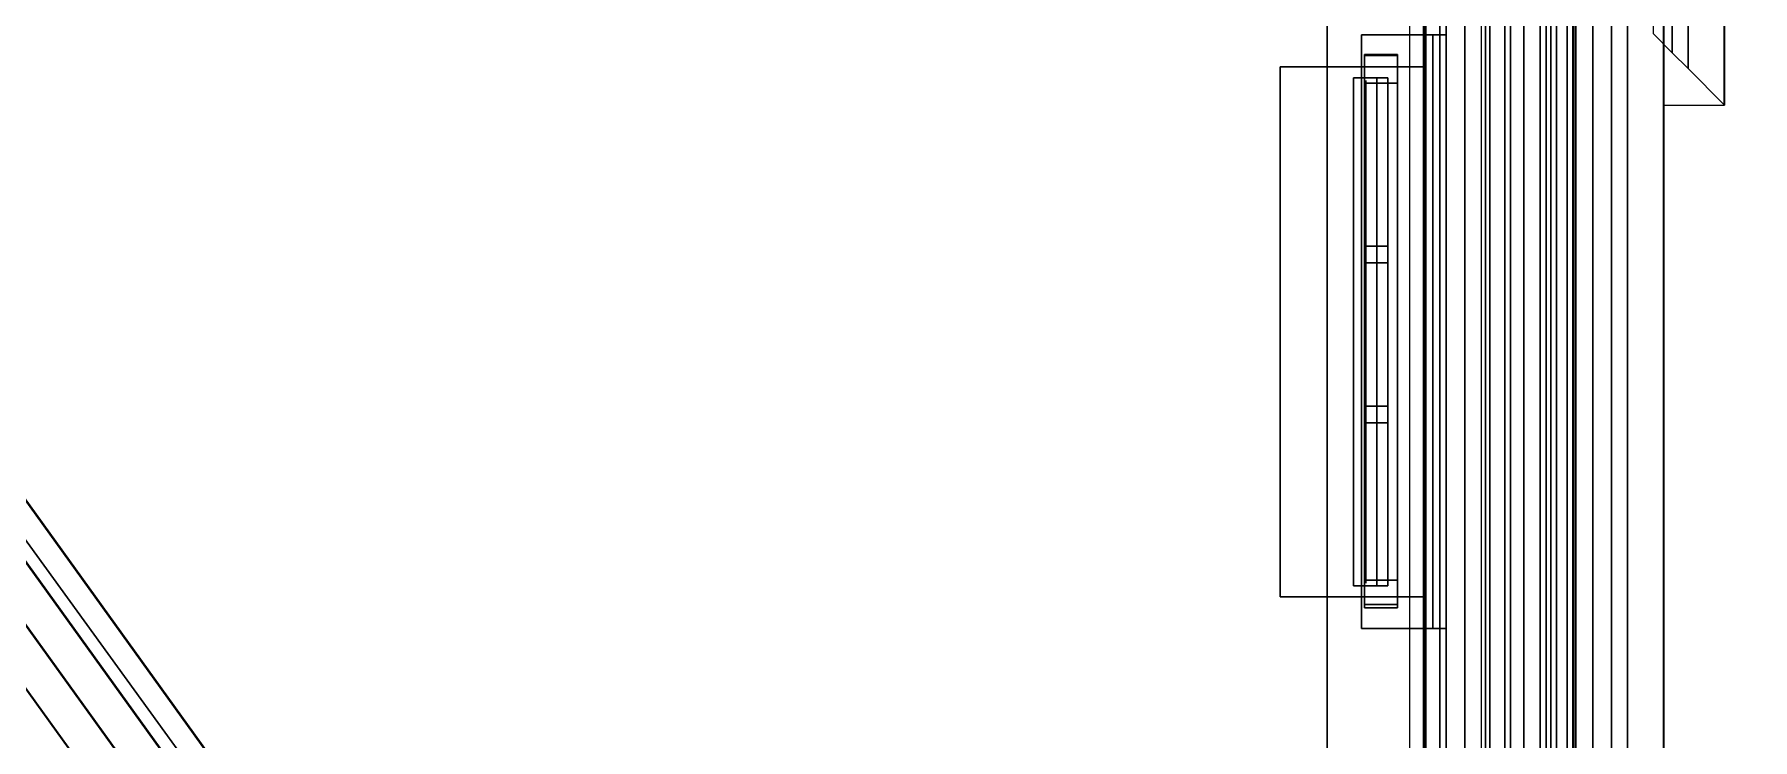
# Model space of a CAD drawing. Extents: x -152 to 154, y -106 to 95.
# Drawn here: x 102.56 to 133.72, y -21.02 to -8.25 of the extents above; entities that cross this region are included whole.
import ezdxf

# ---------------------------------------------------------------- set-up
doc = ezdxf.new("R2010")
doc.units = 0
for name, color, linetype in [('GLASS', 19, 'CONTINUOUS'), ('GROUND1', 253, 'CONTINUOUS'), ('ROOF1', 37, 'CONTINUOUS'), ('ROOF2', 59, 'CONTINUOUS'), ('WALLBASS', 250, 'CONTINUOUS'), ('WALLCOV', 37, 'CONTINUOUS'), ('WALLSIDE', 8, 'CONTINUOUS'), ('WALLVERS', 37, 'CONTINUOUS'), ('WINDOW', 9, 'CONTINUOUS')]:
    doc.layers.add(name, color=color, linetype=linetype)

msp = doc.modelspace()

# ---------------------------------------------------------------- linework, layer by layer
at = {"layer": 'GLASS'}
for points in [[(126.704376, -9.080368, 87), (126.704376, -18.180374, 87), (126.704376, -18.180374, 61), (126.704376, -9.080368, 61)], [(126.704376, -9.080368, 50), (126.704376, -18.180374, 50), (126.704376, -18.180374, 24), (126.704376, -9.080368, 24)], [(126.704376, -9.080368, 16.5), (126.704376, -18.180374, 16.5), (126.704376, -18.180374, 5.5), (126.704376, -9.080368, 5.5)]]:
    msp.add_3dface(points, dxfattribs=at)
at = {"layer": 'GROUND1', "invisible_edges": 8}
for points in [[(-151.5, 95, -0.075062), (-151.5, -80, -0.075062), (153.5, 95, -0.075062)], [(-151.5, -80, -0.075062), (-56.949997, -80, -0.075062), (153.5, 95, -0.075062)], [(-56.949997, -80, -0.075062), (-56.949997, -106, -0.075062), (153.5, 95, -0.075062)], [(153.5, 95, -0.075062), (-56.949997, -106, -0.075062), (58.949997, -80, -0.075062)], [(153.5, -80, -0.075062), (153.5, 95, -0.075062), (58.949997, -80, -0.075062)]]:
    msp.add_3dface(points, dxfattribs=at)
at = {"layer": 'ROOF1'}
for points in [[(127.5, -52, 105.704536), (127.5, 10, 105.704536), (127.5, 70, 105.704536), (82.527527, 10, 135.704529)], [(127.5, -52, 105.704536), (82.527527, 10, 135.704529), (0.5, 10, 135.704529), (0.5, -52, 105.704536)]]:
    msp.add_3dface(points, dxfattribs=at)
at = {"layer": 'ROOF2'}
for points in [[(132.100006, -55.5, 107.236023), (132.100006, 73.800003, 107.236023), (-130, 73.800003, 107.236023), (-130, -55.5, 107.236023)], [(82.844101, 10.491188, 135.770432), (82.350983, 10.035786, 135.778381), (126.62146, -51.420319, 106.346451), (127.123932, -50.977798, 106.33873)], [(82.844101, 10.491188, 135.770432), (127.123932, -50.977798, 106.33873), (127.123932, -50.995041, 105.35112), (82.844101, 10.473949, 134.782822)], [(82.350967, 10.053066, 136.768188), (81.857849, 9.59766, 136.776123), (126.118973, -51.845573, 107.343979), (126.621445, -51.403046, 107.336258)], [(126.62146, -51.420319, 106.346451), (82.350983, 10.035786, 135.778381), (82.350967, 10.053066, 136.768188), (126.621445, -51.403046, 107.336258)], [(81.857849, 9.580379, 135.786331), (81.364716, 9.124977, 135.794281), (125.616486, -52.305367, 106.361908), (126.118973, -51.862846, 106.354179)], [(81.857849, 9.580379, 135.786331), (126.118973, -51.862846, 106.354179), (126.118973, -51.845573, 107.343979), (81.857849, 9.59766, 136.776123)], [(81.364716, 9.107738, 134.806671), (125.616486, -52.322601, 105.37429), (125.616486, -52.305367, 106.361908), (81.364716, 9.124977, 135.794281)]]:
    msp.add_3dface(points, dxfattribs=at)
at = {"layer": 'WALLBASS', "invisible_edges": 8}
for points in [[(127.74942, -2.330368, -0.5), (127.74942, -2.330368, 18), (127.74942, -8.830368, 5.300003)], [(127.74942, -8.830368, 5.300003), (127.74942, -2.330368, 18), (127.74942, -8.830368, 16.700001)], [(127.74942, -8.830368, 16.700001), (127.74942, -2.330368, 18), (127.74942, -18.430374, 16.700001)], [(127.74942, -2.330368, -0.5), (127.74942, -8.830368, 5.300003), (127.74942, -24.830368, -0.5)], [(127.74942, -18.430374, 16.700001), (127.74942, -2.330368, 18), (127.74942, -24.830368, 18)], [(127.74942, -8.830368, 5.300003), (127.74942, -18.430374, 5.300003), (127.74942, -24.830368, -0.5)], [(127.74942, -18.430374, 5.300003), (127.74942, -18.430374, 16.700001), (127.74942, -24.830368, -0.5)], [(127.74942, -24.830368, -0.5), (127.74942, -18.430374, 16.700001), (127.74942, -24.830368, 18)]]:
    msp.add_3dface(points, dxfattribs=at)
at = {"layer": 'WALLBASS'}
for points in [[(127.74942, -18.430374, 5.300003), (127.74942, -8.830368, 5.300003), (125.149414, -8.830368, 5.300003), (125.149414, -18.430374, 5.300003)], [(127.74942, -8.830368, 5.300003), (127.74942, -8.830368, 16.700001), (125.149414, -8.830368, 16.700001), (125.149414, -8.830368, 5.300003)], [(127.74942, -8.830368, 16.700001), (127.74942, -18.430374, 16.700001), (125.149414, -18.430374, 16.700001), (125.149414, -8.830368, 16.700001)], [(125.149414, -18.430374, 16.700001), (127.74942, -18.430374, 16.700001), (127.74942, -18.430374, 5.300003), (125.149414, -18.430374, 5.300003)]]:
    msp.add_3dface(points, dxfattribs=at)
at = {"layer": 'WALLCOV'}
for points in [[(131.445328, 73.245331, 106.677689), (132.102219, 73.902222, 106.785728), (132.102219, -56.359291, 106.785728), (131.445328, -55.372772, 106.677689)], [(132.102219, 73.902222, 106.785728), (132.107178, 73.907181, 107.244904), (132.107178, -56.366737, 107.244904), (132.102219, -56.359291, 106.785728)], [(131.159729, 72.959724, 106.434586), (131.445328, 73.245331, 106.677689), (131.445328, -55.372772, 106.677689), (131.159729, -54.943848, 106.434586)], [(130.817001, 72.617004, 106.029434), (131.159729, 72.959724, 106.056442), (131.159729, -54.943848, 106.056442), (130.817001, -54.429146, 106.029434)], [(131.159729, 72.959724, 106.056442), (131.159729, 72.959724, 106.434586), (131.159729, -54.943848, 106.434586), (131.159729, -54.943848, 106.056442)], [(130.474274, 72.274277, 105.273132), (130.817001, 72.617004, 105.543243), (130.817001, -54.429146, 105.543243), (130.474274, -53.914436, 105.273132)], [(130.817001, 72.617004, 105.543243), (130.817001, 72.617004, 106.029434), (130.817001, -54.429146, 106.029434), (130.817001, -54.429146, 105.543243)], [(128.046646, 69.846642, 105.219116), (130.474274, 72.274277, 105.273132), (130.474274, -53.914436, 105.273132), (128.046646, -50.268608, 105.219116)], [(129.867172, 71.667175, 99.524506), (130.51297, 72.312965, 99.524506), (130.51297, -53.972534, 99.524506), (129.867172, -53.002693, 99.524506)], [(130.51297, 72.312965, 99.766678), (130.351517, 72.15152, 100.008842), (130.351517, -53.730072, 100.008842), (130.51297, -53.972534, 99.766678)], [(130.51297, 72.312965, 99.524506), (130.51297, 72.312965, 99.766678), (130.51297, -53.972534, 99.766678), (130.51297, -53.972534, 99.524506)], [(130.351517, 72.15152, 100.600815), (129.974808, 71.774811, 100.627716), (129.974808, -53.16433, 100.627716), (130.351517, -53.730072, 100.600815)], [(129.974808, 71.774811, 100.627716), (130.163162, 71.963165, 100.789169), (130.163162, -53.447205, 100.789169), (129.974808, -53.16433, 100.627716)], [(130.459152, 72.259148, 101.246597), (130.055527, 71.85553, 101.273506), (130.055527, -53.285561, 101.273506), (130.459152, -53.891716, 101.246597)], [(130.163162, 71.963165, 100.789169), (130.459152, 72.259148, 101.246597), (130.459152, -53.891716, 101.246597), (130.163162, -53.447205, 100.789169)], [(130.351517, 72.15152, 100.008842), (130.351517, 72.15152, 100.600815), (130.351517, -53.730072, 100.600815), (130.351517, -53.730072, 100.008842)], [(129.867172, 71.667175, 101.085152), (129.22139, 71.021393, 101.246597), (129.22139, -52.032845, 101.246597), (129.867172, -53.002693, 101.085152)], [(129.571198, 71.371193, 100.035751), (129.867172, 71.667175, 99.524506), (129.867172, -53.002693, 99.524506), (129.571198, -52.558182, 100.035751)], [(130.055527, 71.85553, 101.273506), (129.867172, 71.667175, 101.085152), (129.867172, -53.002693, 101.085152), (130.055527, -53.285561, 101.273506)], [(128.800003, 70.599998, 100.1269), (129.571198, 71.371193, 100.035751), (129.571198, -52.558182, 100.035751), (128.800003, -51.400002, 100.1269)], [(129.329025, 71.129021, 102.834152), (128.160889, 69.960884, 102.896202), (128.160889, -50.440178, 102.896202), (129.329025, -52.194489, 102.834152)], [(128.871597, 70.671593, 102.591988), (129.329025, 71.129021, 102.834152), (129.329025, -52.194489, 102.834152), (128.871597, -51.507515, 102.591988)], [(128.952316, 70.752312, 101.085152), (128.871597, 70.671593, 102.591988), (128.871597, -51.507515, 102.591988), (128.952316, -51.628746, 101.085152)], [(129.22139, 71.021393, 101.246597), (128.952316, 70.752312, 101.085152), (128.952316, -51.628746, 101.085152), (129.22139, -52.032845, 101.246597)], [(127.761047, 69.561043, 104.949005), (128.046646, 69.846642, 105.219116), (128.046646, -50.268608, 105.219116), (127.761047, -49.839684, 104.949005)], [(128.160889, 69.960884, 102.896202), (127.789597, 69.5896, 103.112289), (127.789597, -49.882576, 103.112289), (128.160889, -50.440178, 102.896202)], [(127.789597, 69.5896, 103.112289), (127.761047, 69.561043, 104.949005), (127.761047, -49.839684, 104.949005), (127.789597, -49.882576, 103.112289)], [(132.100006, -9.527176, 107.244904), (133.207169, -9.527176, 107.244904), (133.207199, 5.767166, 107.244904), (132.100006, 5.767166, 107.244904)], [(132.545349, 5.105324, 106.677689), (133.20224, 5.762215, 106.785728), (133.202209, -9.522224, 106.785728), (132.545319, -8.865334, 106.677689)], [(132.545349, 5.105324, 106.677689), (133.20224, 5.762215, 106.785728), (133.202209, -9.522224, 106.785728), (132.545319, -8.865334, 106.677689)], [(133.20224, 5.762215, 106.785728), (133.207199, 5.767166, 107.244904), (133.207169, -9.527176, 107.244904), (133.202209, -9.522224, 106.785728)], [(133.20224, 5.762215, 106.785728), (133.207199, 5.767166, 107.244904), (133.207169, -9.527176, 107.244904), (133.202209, -9.522224, 106.785728)], [(132.259735, 4.819717, 106.434586), (132.545349, 5.105324, 106.677689), (132.545319, -8.865334, 106.677689), (132.25972, -8.579727, 106.434586)], [(132.259735, 4.819717, 106.434586), (132.545349, 5.105324, 106.677689), (132.545319, -8.865334, 106.677689), (132.25972, -8.579727, 106.434586)], [(131.917023, 4.476997, 106.029434), (132.259735, 4.819717, 106.056442), (132.25972, -8.579727, 106.056442), (131.916992, -8.237007, 106.029434)], [(131.917023, 4.476997, 106.029434), (132.259735, 4.819717, 106.056442), (132.25972, -8.579727, 106.056442), (131.916992, -8.237007, 106.029434)], [(132.259735, 4.819717, 106.056442), (132.259735, 4.819717, 106.434586), (132.25972, -8.579727, 106.434586), (132.25972, -8.579727, 106.056442)], [(132.259735, 4.819717, 106.056442), (132.259735, 4.819717, 106.434586), (132.25972, -8.579727, 106.434586), (132.25972, -8.579727, 106.056442)]]:
    msp.add_3dface(points, dxfattribs=at)
at = {"layer": 'WALLSIDE', "invisible_edges": 8}
for points in [[(127.74942, -2.330368, 55), (127.74942, -2.330368, 101), (127.74942, -8.830368, 60.800003)], [(127.74942, -8.830368, 60.800003), (127.74942, -2.330368, 101), (127.74942, -8.830368, 87.199997)], [(127.74942, -8.830368, 87.199997), (127.74942, -2.330368, 101), (127.74942, -18.430374, 87.199997)], [(127.74942, -2.330368, 55), (127.74942, -8.830368, 60.800003), (127.74942, -24.830368, 55)], [(127.74942, -18.430374, 87.199997), (127.74942, -2.330368, 101), (127.74942, -24.830368, 101)], [(127.74942, -2.330368, 18), (127.74942, -2.330368, 55), (127.74942, -8.830368, 23.800003)], [(127.74942, -8.830368, 23.800003), (127.74942, -2.330368, 55), (127.74942, -8.830368, 50.200001)], [(127.74942, -8.830368, 50.200001), (127.74942, -2.330368, 55), (127.74942, -18.430374, 50.200001)], [(127.74942, -2.330368, 18), (127.74942, -8.830368, 23.800003), (127.74942, -24.830368, 18)], [(127.74942, -18.430374, 50.200001), (127.74942, -2.330368, 55), (127.74942, -24.830368, 55)], [(127.74942, -8.830368, 60.800003), (127.74942, -18.430374, 60.800003), (127.74942, -24.830368, 55)], [(127.74942, -8.830368, 23.800003), (127.74942, -18.430374, 23.800003), (127.74942, -24.830368, 18)], [(127.74942, -18.430374, 60.800003), (127.74942, -18.430374, 87.199997), (127.74942, -24.830368, 55)], [(127.74942, -24.830368, 55), (127.74942, -18.430374, 87.199997), (127.74942, -24.830368, 101)], [(127.74942, -18.430374, 23.800003), (127.74942, -18.430374, 50.200001), (127.74942, -24.830368, 18)], [(127.74942, -24.830368, 18), (127.74942, -18.430374, 50.200001), (127.74942, -24.830368, 55)]]:
    msp.add_3dface(points, dxfattribs=at)
at = {"layer": 'WALLSIDE'}
for points in [[(127.74942, -18.430374, 60.800003), (127.74942, -8.830368, 60.800003), (125.149414, -8.830368, 60.800003), (125.149414, -18.430374, 60.800003)], [(127.74942, -8.830368, 60.800003), (127.74942, -8.830368, 87.199997), (125.149414, -8.830368, 87.199997), (125.149414, -8.830368, 60.800003)], [(127.74942, -8.830368, 87.199997), (127.74942, -18.430374, 87.199997), (125.149414, -18.430374, 87.199997), (125.149414, -8.830368, 87.199997)], [(127.74942, -18.430374, 23.800003), (127.74942, -8.830368, 23.800003), (125.149414, -8.830368, 23.800003), (125.149414, -18.430374, 23.800003)], [(127.74942, -8.830368, 23.800003), (127.74942, -8.830368, 50.200001), (125.149414, -8.830368, 50.200001), (125.149414, -8.830368, 23.800003)], [(127.74942, -8.830368, 50.200001), (127.74942, -18.430374, 50.200001), (125.149414, -18.430374, 50.200001), (125.149414, -8.830368, 50.200001)], [(125.149414, -18.430374, 87.199997), (127.74942, -18.430374, 87.199997), (127.74942, -18.430374, 60.800003), (125.149414, -18.430374, 60.800003)], [(125.149414, -18.430374, 50.200001), (127.74942, -18.430374, 50.200001), (127.74942, -18.430374, 23.800003), (125.149414, -18.430374, 23.800003)]]:
    msp.add_3dface(points, dxfattribs=at)
at = {"layer": 'WALLVERS'}
for points in [[(126, -46, 19), (126, -46, 22), (126, 71, 22), (126, 71, 19)], [(126, -46, 22), (128.5, -46, 22), (128.5, 71, 22), (126, 71, 22)], [(128.5, 71, 19), (128.5, -46, 19), (126, -46, 19), (126, 71, 19)], [(128.5, 71, 22), (128.5, -46, 22), (128.5, -46, 19), (128.5, 71, 19)]]:
    msp.add_3dface(points, dxfattribs=at)
at = {"layer": 'WINDOW'}
for points in [[(126.626068, -8.254623, 60.849998), (126.626068, -19.006119, 60.849998), (126.626068, -19.006119, 61.150002), (126.626068, -8.254623, 61.150002)], [(128.158691, -8.254623, 60.849998), (128.158691, -19.006119, 60.849998), (126.626068, -19.006119, 60.849998), (126.626068, -8.254623, 60.849998)], [(126.626068, -19.006119, 61.150002), (127.917664, -19.006119, 61.150002), (127.917664, -8.254623, 61.150002), (126.626068, -8.254623, 61.150002)], [(126.626068, -19.006119, 60.550003), (126.626068, -19.006119, 60.849998), (126.626068, -8.254623, 60.849998), (126.626068, -8.254623, 60.550003)], [(126.626068, -19.006119, 60.849998), (128.158691, -19.006119, 60.849998), (128.158691, -8.254623, 60.849998), (126.626068, -8.254623, 60.849998)], [(127.917664, -8.254623, 60.550003), (127.917664, -19.006119, 60.550003), (126.626068, -19.006119, 60.550003), (126.626068, -8.254623, 60.550003)], [(126.626068, -8.254623, 23.849998), (126.626068, -19.006119, 23.849998), (126.626068, -19.006119, 24.150002), (126.626068, -8.254623, 24.150002)], [(128.158691, -8.254623, 23.849998), (128.158691, -19.006119, 23.849998), (126.626068, -19.006119, 23.849998), (126.626068, -8.254623, 23.849998)], [(126.626068, -19.006119, 24.150002), (127.917664, -19.006119, 24.150002), (127.917664, -8.254623, 24.150002), (126.626068, -8.254623, 24.150002)], [(126.626068, -19.006119, 23.550003), (126.626068, -19.006119, 23.849998), (126.626068, -8.254623, 23.849998), (126.626068, -8.254623, 23.550003)], [(126.626068, -19.006119, 23.849998), (128.158691, -19.006119, 23.849998), (128.158691, -8.254623, 23.849998), (126.626068, -8.254623, 23.849998)], [(127.917664, -8.254623, 23.550003), (127.917664, -19.006119, 23.550003), (126.626068, -19.006119, 23.550003), (126.626068, -8.254623, 23.550003)], [(126.626068, -8.254623, 5.349998), (126.626068, -19.006119, 5.349998), (126.626068, -19.006119, 5.650002), (126.626068, -8.254623, 5.650002)], [(128.158691, -8.254623, 5.349998), (128.158691, -19.006119, 5.349998), (126.626068, -19.006119, 5.349998), (126.626068, -8.254623, 5.349998)], [(126.626068, -19.006119, 5.650002), (127.917664, -19.006119, 5.650002), (127.917664, -8.254623, 5.650002), (126.626068, -8.254623, 5.650002)], [(126.626068, -19.006119, 5.050003), (126.626068, -19.006119, 5.349998), (126.626068, -8.254623, 5.349998), (126.626068, -8.254623, 5.050003)], [(126.626068, -19.006119, 5.349998), (128.158691, -19.006119, 5.349998), (128.158691, -8.254623, 5.349998), (126.626068, -8.254623, 5.349998)], [(127.917664, -8.254623, 5.050003), (127.917664, -19.006119, 5.050003), (126.626068, -19.006119, 5.050003), (126.626068, -8.254623, 5.050003)], [(127.920288, -8.254623, 61.025002), (127.917664, -8.254623, 61.150002), (127.917664, -19.006119, 61.150002), (127.920288, -19.006119, 61.025002)], [(128.158691, -8.254623, 61.024178), (127.921661, -8.254623, 61.025642), (127.917664, -8.254623, 61.150002), (127.920288, -8.254623, 61.025002)], [(127.917664, -19.006119, 60.550003), (127.917664, -8.254623, 60.550003), (127.920288, -8.254623, 60.675003), (127.920288, -19.006119, 60.675003)], [(127.917664, -8.254623, 60.550003), (127.921661, -8.254623, 60.674355), (128.158691, -8.254623, 60.675819), (127.920288, -8.254623, 60.675003)], [(127.920288, -8.254623, 24.025002), (127.917664, -8.254623, 24.150002), (127.917664, -19.006119, 24.150002), (127.920288, -19.006119, 24.025002)], [(128.158691, -8.254623, 24.024178), (127.921661, -8.254623, 24.025642), (127.917664, -8.254623, 24.150002), (127.920288, -8.254623, 24.025002)], [(127.917664, -19.006119, 23.550003), (127.917664, -8.254623, 23.550003), (127.920288, -8.254623, 23.675003), (127.920288, -19.006119, 23.675003)], [(127.917664, -8.254623, 23.550003), (127.921661, -8.254623, 23.674355), (128.158691, -8.254623, 23.675819), (127.920288, -8.254623, 23.675003)], [(127.920288, -8.254623, 5.525002), (127.917664, -8.254623, 5.650002), (127.917664, -19.006119, 5.650002), (127.920288, -19.006119, 5.525002)], [(128.158691, -8.254623, 5.524178), (127.921661, -8.254623, 5.525642), (127.917664, -8.254623, 5.650002), (127.920288, -8.254623, 5.525002)], [(127.917664, -19.006119, 5.050003), (127.917664, -8.254623, 5.050003), (127.920288, -8.254623, 5.175003), (127.920288, -19.006119, 5.175003)], [(127.917664, -8.254623, 5.050003), (127.921661, -8.254623, 5.174355), (128.158691, -8.254623, 5.175819), (127.920288, -8.254623, 5.175003)], [(127.920288, -19.006119, 61.025002), (128.158691, -19.006119, 61.024178), (128.158691, -8.254623, 61.024178), (127.920288, -8.254623, 61.025002)], [(128.158691, -8.254623, 60.675819), (128.158691, -19.006119, 60.675819), (127.920288, -19.006119, 60.675003), (127.920288, -8.254623, 60.675003)], [(127.920288, -19.006119, 24.025002), (128.158691, -19.006119, 24.024178), (128.158691, -8.254623, 24.024178), (127.920288, -8.254623, 24.025002)], [(128.158691, -8.254623, 23.675819), (128.158691, -19.006119, 23.675819), (127.920288, -19.006119, 23.675003), (127.920288, -8.254623, 23.675003)], [(127.920288, -19.006119, 5.525002), (128.158691, -19.006119, 5.524178), (128.158691, -8.254623, 5.524178), (127.920288, -8.254623, 5.525002)], [(128.158691, -8.254623, 5.175819), (128.158691, -19.006119, 5.175819), (127.920288, -19.006119, 5.175003), (127.920288, -8.254623, 5.175003)], [(128.158691, -8.254623, 60.849998), (128.158691, -8.254623, 61.024178), (128.158691, -19.006119, 61.024178), (128.158691, -19.006119, 60.849998)], [(128.158691, -19.006119, 60.675819), (128.158691, -8.254623, 60.675819), (128.158691, -8.254623, 60.849998), (128.158691, -19.006119, 60.849998)], [(128.158691, -8.254623, 23.849998), (128.158691, -8.254623, 24.024178), (128.158691, -19.006119, 24.024178), (128.158691, -19.006119, 23.849998)], [(128.158691, -19.006119, 23.675819), (128.158691, -8.254623, 23.675819), (128.158691, -8.254623, 23.849998), (128.158691, -19.006119, 23.849998)], [(128.158691, -8.254623, 5.349998), (128.158691, -8.254623, 5.524178), (128.158691, -19.006119, 5.524178), (128.158691, -19.006119, 5.349998)], [(128.158691, -19.006119, 5.175819), (128.158691, -8.254623, 5.175819), (128.158691, -8.254623, 5.349998), (128.158691, -19.006119, 5.349998)], [(126.680878, -18.569366, 87.5), (127.280869, -18.569366, 87.5), (127.280869, -8.607361, 87.5), (126.680878, -8.607361, 87.5)], [(127.280869, -8.607361, 87.5), (127.280869, -8.607361, 87), (126.680878, -8.607361, 87), (126.680878, -8.607361, 87.5)], [(126.680878, -8.607361, 87), (126.680878, -18.569366, 87), (126.680878, -18.569366, 87.5), (126.680878, -8.607361, 87.5)], [(127.280869, -8.607361, 87), (127.280869, -18.569366, 87), (126.680878, -18.569366, 87), (126.680878, -8.607361, 87)], [(126.680878, -18.569366, 50.5), (127.280869, -18.569366, 50.5), (127.280869, -8.607361, 50.5), (126.680878, -8.607361, 50.5)], [(127.280869, -8.607361, 50.5), (127.280869, -8.607361, 50), (126.680878, -8.607361, 50), (126.680878, -8.607361, 50.5)], [(126.680878, -8.607361, 50), (126.680878, -18.569366, 50), (126.680878, -18.569366, 50.5), (126.680878, -8.607361, 50.5)], [(127.280869, -8.607361, 50), (127.280869, -18.569366, 50), (126.680878, -18.569366, 50), (126.680878, -8.607361, 50)], [(126.680878, -18.569366, 17), (127.280869, -18.569366, 17), (127.280869, -8.607361, 17), (126.680878, -8.607361, 17)], [(127.280869, -8.607361, 17), (127.280869, -8.607361, 16.5), (126.680878, -8.607361, 16.5), (126.680878, -8.607361, 17)], [(126.680878, -8.607361, 16.5), (126.680878, -18.569366, 16.5), (126.680878, -18.569366, 17), (126.680878, -8.607361, 17)], [(127.280869, -8.607361, 16.5), (127.280869, -18.569366, 16.5), (126.680878, -18.569366, 16.5), (126.680878, -8.607361, 16.5)], [(126.680878, -8.630371, 87.488998), (127.280869, -8.630371, 87.488998), (127.280869, -8.630371, 60.626999), (126.680878, -8.630371, 60.626999)], [(127.280869, -8.630371, 60.626999), (127.280869, -9.130371, 60.626999), (126.680878, -9.130371, 60.626999), (126.680878, -8.630371, 60.626999)], [(126.680878, -9.130371, 87.488998), (127.280869, -9.130371, 87.488998), (127.280869, -8.630371, 87.488998), (126.680878, -8.630371, 87.488998)], [(126.680878, -9.130371, 60.626999), (126.680878, -9.130371, 87.488998), (126.680878, -8.630371, 87.488998), (126.680878, -8.630371, 60.626999)], [(126.680878, -8.630371, 50.488998), (127.280869, -8.630371, 50.488998), (127.280869, -8.630371, 23.626999), (126.680878, -8.630371, 23.626999)], [(127.280869, -8.630371, 23.626999), (127.280869, -9.130371, 23.626999), (126.680878, -9.130371, 23.626999), (126.680878, -8.630371, 23.626999)], [(126.680878, -9.130371, 50.488998), (127.280869, -9.130371, 50.488998), (127.280869, -8.630371, 50.488998), (126.680878, -8.630371, 50.488998)], [(126.680878, -9.130371, 23.626999), (126.680878, -9.130371, 50.488998), (126.680878, -8.630371, 50.488998), (126.680878, -8.630371, 23.626999)], [(126.680878, -8.630371, 16.988998), (127.280869, -8.630371, 16.988998), (127.280869, -8.630371, 5.126999), (126.680878, -8.630371, 5.126999)], [(127.280869, -8.630371, 5.126999), (127.280869, -9.130371, 5.126999), (126.680878, -9.130371, 5.126999), (126.680878, -8.630371, 5.126999)], [(126.680878, -9.130371, 16.988998), (127.280869, -9.130371, 16.988998), (127.280869, -8.630371, 16.988998), (126.680878, -8.630371, 16.988998)], [(126.680878, -9.130371, 5.126999), (126.680878, -9.130371, 16.988998), (126.680878, -8.630371, 16.988998), (126.680878, -8.630371, 5.126999)], [(127.280869, -18.569366, 87.5), (127.280869, -18.569366, 87), (127.280869, -8.607361, 87), (127.280869, -8.607361, 87.5)], [(127.280869, -18.569366, 50.5), (127.280869, -18.569366, 50), (127.280869, -8.607361, 50), (127.280869, -8.607361, 50.5)], [(127.280869, -18.569366, 17), (127.280869, -18.569366, 16.5), (127.280869, -8.607361, 16.5), (127.280869, -8.607361, 17)], [(127.280869, -8.630371, 87.488998), (127.280869, -9.130371, 87.488998), (127.280869, -9.130371, 60.626999), (127.280869, -8.630371, 60.626999)], [(127.280869, -8.630371, 50.488998), (127.280869, -9.130371, 50.488998), (127.280869, -9.130371, 23.626999), (127.280869, -8.630371, 23.626999)], [(127.280869, -8.630371, 16.988998), (127.280869, -9.130371, 16.988998), (127.280869, -9.130371, 5.126999), (127.280869, -8.630371, 5.126999)], [(126.480865, -9.030365, 71.849998), (126.480865, -18.230362, 71.849998), (126.480865, -18.230362, 72.150002), (126.480865, -9.030365, 72.150002)], [(126.480865, -18.230362, 72.150002), (126.904373, -18.230362, 72.150002), (126.904373, -9.030365, 72.150002), (126.480865, -9.030365, 72.150002)], [(126.904373, -9.030365, 71.849998), (126.904373, -18.230362, 71.849998), (126.480865, -18.230362, 71.849998), (126.480865, -9.030365, 71.849998)], [(126.904373, -9.030365, 72.150002), (126.904373, -9.030365, 71.849998), (126.480865, -9.030365, 71.849998), (126.480865, -9.030365, 72.150002)], [(126.480865, -9.030365, 34.849998), (126.480865, -18.230362, 34.849998), (126.480865, -18.230362, 35.150002), (126.480865, -9.030365, 35.150002)], [(126.480865, -18.230362, 35.150002), (126.904373, -18.230362, 35.150002), (126.904373, -9.030365, 35.150002), (126.480865, -9.030365, 35.150002)], [(126.904373, -9.030365, 34.849998), (126.904373, -18.230362, 34.849998), (126.480865, -18.230362, 34.849998), (126.480865, -9.030365, 34.849998)], [(126.904373, -9.030365, 35.150002), (126.904373, -9.030365, 34.849998), (126.480865, -9.030365, 34.849998), (126.480865, -9.030365, 35.150002)], [(126.680878, -9.030365, 64.449997), (126.680878, -18.230362, 64.449997), (126.680878, -18.230362, 64.75), (126.680878, -9.030365, 64.75)], [(126.680878, -18.230362, 64.75), (127.10437, -18.230362, 64.75), (127.10437, -9.030365, 64.75), (126.680878, -9.030365, 64.75)], [(127.10437, -9.030365, 64.449997), (127.10437, -18.230362, 64.449997), (126.680878, -18.230362, 64.449997), (126.680878, -9.030365, 64.449997)], [(127.10437, -9.030365, 64.75), (127.10437, -9.030365, 64.449997), (126.680878, -9.030365, 64.449997), (126.680878, -9.030365, 64.75)], [(126.680878, -9.030365, 68.25), (126.680878, -18.230362, 68.25), (126.680878, -18.230362, 68.550003), (126.680878, -9.030365, 68.550003)], [(126.680878, -18.230362, 68.550003), (127.10437, -18.230362, 68.550003), (127.10437, -9.030365, 68.550003), (126.680878, -9.030365, 68.550003)], [(127.10437, -9.030365, 68.25), (127.10437, -18.230362, 68.25), (126.680878, -18.230362, 68.25), (126.680878, -9.030365, 68.25)], [(127.10437, -9.030365, 68.550003), (127.10437, -9.030365, 68.25), (126.680878, -9.030365, 68.25), (126.680878, -9.030365, 68.550003)], [(126.680878, -9.030365, 71.998505), (126.680878, -18.230362, 71.998505), (126.680878, -18.230362, 72.601501), (126.680878, -9.030365, 72.601501)], [(126.680878, -18.230362, 72.601501), (127.10437, -18.230362, 72.601501), (127.10437, -9.030365, 72.601501), (126.680878, -9.030365, 72.601501)], [(127.10437, -9.030365, 71.998505), (127.10437, -18.230362, 71.998505), (126.680878, -18.230362, 71.998505), (126.680878, -9.030365, 71.998505)], [(127.10437, -9.030365, 72.601501), (127.10437, -9.030365, 71.998505), (126.680878, -9.030365, 71.998505), (126.680878, -9.030365, 72.601501)], [(126.680878, -9.030365, 75.849998), (126.680878, -18.230362, 75.849998), (126.680878, -18.230362, 76.150002), (126.680878, -9.030365, 76.150002)], [(126.680878, -18.230362, 76.150002), (127.10437, -18.230362, 76.150002), (127.10437, -9.030365, 76.150002), (126.680878, -9.030365, 76.150002)], [(127.10437, -9.030365, 75.849998), (127.10437, -18.230362, 75.849998), (126.680878, -18.230362, 75.849998), (126.680878, -9.030365, 75.849998)], [(127.10437, -9.030365, 76.150002), (127.10437, -9.030365, 75.849998), (126.680878, -9.030365, 75.849998), (126.680878, -9.030365, 76.150002)], [(126.680878, -9.030365, 79.449997), (126.680878, -18.230362, 79.449997), (126.680878, -18.230362, 79.75), (126.680878, -9.030365, 79.75)], [(126.680878, -18.230362, 79.75), (127.10437, -18.230362, 79.75), (127.10437, -9.030365, 79.75), (126.680878, -9.030365, 79.75)], [(127.10437, -9.030365, 79.449997), (127.10437, -18.230362, 79.449997), (126.680878, -18.230362, 79.449997), (126.680878, -9.030365, 79.449997)], [(127.10437, -9.030365, 79.75), (127.10437, -9.030365, 79.449997), (126.680878, -9.030365, 79.449997), (126.680878, -9.030365, 79.75)], [(126.680878, -9.030365, 83.25), (126.680878, -18.230362, 83.25), (126.680878, -18.230362, 83.550003), (126.680878, -9.030365, 83.550003)], [(126.680878, -18.230362, 83.550003), (127.10437, -18.230362, 83.550003), (127.10437, -9.030365, 83.550003), (126.680878, -9.030365, 83.550003)], [(127.10437, -9.030365, 83.25), (127.10437, -18.230362, 83.25), (126.680878, -18.230362, 83.25), (126.680878, -9.030365, 83.25)], [(127.10437, -9.030365, 83.550003), (127.10437, -9.030365, 83.25), (126.680878, -9.030365, 83.25), (126.680878, -9.030365, 83.550003)], [(126.680878, -9.030365, 27.450001), (126.680878, -18.230362, 27.450001), (126.680878, -18.230362, 27.75), (126.680878, -9.030365, 27.75)], [(126.680878, -18.230362, 27.75), (127.10437, -18.230362, 27.75), (127.10437, -9.030365, 27.75), (126.680878, -9.030365, 27.75)], [(127.10437, -9.030365, 27.450001), (127.10437, -18.230362, 27.450001), (126.680878, -18.230362, 27.450001), (126.680878, -9.030365, 27.450001)], [(127.10437, -9.030365, 27.75), (127.10437, -9.030365, 27.450001), (126.680878, -9.030365, 27.450001), (126.680878, -9.030365, 27.75)], [(126.680878, -9.030365, 31.25), (126.680878, -18.230362, 31.25), (126.680878, -18.230362, 31.549999), (126.680878, -9.030365, 31.549999)], [(126.680878, -18.230362, 31.549999), (127.10437, -18.230362, 31.549999), (127.10437, -9.030365, 31.549999), (126.680878, -9.030365, 31.549999)], [(127.10437, -9.030365, 31.25), (127.10437, -18.230362, 31.25), (126.680878, -18.230362, 31.25), (126.680878, -9.030365, 31.25)], [(127.10437, -9.030365, 31.549999), (127.10437, -9.030365, 31.25), (126.680878, -9.030365, 31.25), (126.680878, -9.030365, 31.549999)], [(126.680878, -9.030365, 34.998501), (126.680878, -18.230362, 34.998501), (126.680878, -18.230362, 35.601501), (126.680878, -9.030365, 35.601501)], [(126.680878, -18.230362, 35.601501), (127.10437, -18.230362, 35.601501), (127.10437, -9.030365, 35.601501), (126.680878, -9.030365, 35.601501)], [(127.10437, -9.030365, 34.998501), (127.10437, -18.230362, 34.998501), (126.680878, -18.230362, 34.998501), (126.680878, -9.030365, 34.998501)], [(127.10437, -9.030365, 35.601501), (127.10437, -9.030365, 34.998501), (126.680878, -9.030365, 34.998501), (126.680878, -9.030365, 35.601501)], [(126.680878, -9.030365, 38.849998), (126.680878, -18.230362, 38.849998), (126.680878, -18.230362, 39.150002), (126.680878, -9.030365, 39.150002)], [(126.680878, -18.230362, 39.150002), (127.10437, -18.230362, 39.150002), (127.10437, -9.030365, 39.150002), (126.680878, -9.030365, 39.150002)], [(127.10437, -9.030365, 38.849998), (127.10437, -18.230362, 38.849998), (126.680878, -18.230362, 38.849998), (126.680878, -9.030365, 38.849998)], [(127.10437, -9.030365, 39.150002), (127.10437, -9.030365, 38.849998), (126.680878, -9.030365, 38.849998), (126.680878, -9.030365, 39.150002)], [(126.680878, -9.030365, 42.450001), (126.680878, -18.230362, 42.450001), (126.680878, -18.230362, 42.75), (126.680878, -9.030365, 42.75)], [(126.680878, -18.230362, 42.75), (127.10437, -18.230362, 42.75), (127.10437, -9.030365, 42.75), (126.680878, -9.030365, 42.75)], [(127.10437, -9.030365, 42.450001), (127.10437, -18.230362, 42.450001), (126.680878, -18.230362, 42.450001), (126.680878, -9.030365, 42.450001)], [(127.10437, -9.030365, 42.75), (127.10437, -9.030365, 42.450001), (126.680878, -9.030365, 42.450001), (126.680878, -9.030365, 42.75)], [(126.680878, -9.030365, 46.25), (126.680878, -18.230362, 46.25), (126.680878, -18.230362, 46.549999), (126.680878, -9.030365, 46.549999)], [(126.680878, -18.230362, 46.549999), (127.10437, -18.230362, 46.549999), (127.10437, -9.030365, 46.549999), (126.680878, -9.030365, 46.549999)], [(127.10437, -9.030365, 46.25), (127.10437, -18.230362, 46.25), (126.680878, -18.230362, 46.25), (126.680878, -9.030365, 46.25)], [(127.10437, -9.030365, 46.549999), (127.10437, -9.030365, 46.25), (126.680878, -9.030365, 46.25), (126.680878, -9.030365, 46.549999)], [(126.680878, -9.030365, 8.950001), (126.680878, -18.230362, 8.950001), (126.680878, -18.230362, 9.25), (126.680878, -9.030365, 9.25)], [(126.680878, -18.230362, 9.25), (127.10437, -18.230362, 9.25), (127.10437, -9.030365, 9.25), (126.680878, -9.030365, 9.25)], [(127.10437, -9.030365, 8.950001), (127.10437, -18.230362, 8.950001), (126.680878, -18.230362, 8.950001), (126.680878, -9.030365, 8.950001)], [(127.10437, -9.030365, 9.25), (127.10437, -9.030365, 8.950001), (126.680878, -9.030365, 8.950001), (126.680878, -9.030365, 9.25)], [(126.680878, -9.030365, 12.75), (126.680878, -18.230362, 12.75), (126.680878, -18.230362, 13.049999), (126.680878, -9.030365, 13.049999)], [(126.680878, -18.230362, 13.049999), (127.10437, -18.230362, 13.049999), (127.10437, -9.030365, 13.049999), (126.680878, -9.030365, 13.049999)], [(127.10437, -9.030365, 12.75), (127.10437, -18.230362, 12.75), (126.680878, -18.230362, 12.75), (126.680878, -9.030365, 12.75)], [(127.10437, -9.030365, 13.049999), (127.10437, -9.030365, 12.75), (126.680878, -9.030365, 12.75), (126.680878, -9.030365, 13.049999)], [(126.904373, -18.230362, 72.150002), (126.904373, -18.230362, 71.849998), (126.904373, -9.030365, 71.849998), (126.904373, -9.030365, 72.150002)], [(126.904373, -18.230362, 35.150002), (126.904373, -18.230362, 34.849998), (126.904373, -9.030365, 34.849998), (126.904373, -9.030365, 35.150002)], [(127.10437, -18.230362, 64.75), (127.10437, -18.230362, 64.449997), (127.10437, -9.030365, 64.449997), (127.10437, -9.030365, 64.75)], [(127.10437, -18.230362, 68.550003), (127.10437, -18.230362, 68.25), (127.10437, -9.030365, 68.25), (127.10437, -9.030365, 68.550003)], [(127.10437, -18.230362, 72.601501), (127.10437, -18.230362, 71.998505), (127.10437, -9.030365, 71.998505), (127.10437, -9.030365, 72.601501)], [(127.10437, -18.230362, 76.150002), (127.10437, -18.230362, 75.849998), (127.10437, -9.030365, 75.849998), (127.10437, -9.030365, 76.150002)], [(127.10437, -18.230362, 79.75), (127.10437, -18.230362, 79.449997), (127.10437, -9.030365, 79.449997), (127.10437, -9.030365, 79.75)], [(127.10437, -18.230362, 83.550003), (127.10437, -18.230362, 83.25), (127.10437, -9.030365, 83.25), (127.10437, -9.030365, 83.550003)], [(127.10437, -18.230362, 27.75), (127.10437, -18.230362, 27.450001), (127.10437, -9.030365, 27.450001), (127.10437, -9.030365, 27.75)], [(127.10437, -18.230362, 31.549999), (127.10437, -18.230362, 31.25), (127.10437, -9.030365, 31.25), (127.10437, -9.030365, 31.549999)], [(127.10437, -18.230362, 35.601501), (127.10437, -18.230362, 34.998501), (127.10437, -9.030365, 34.998501), (127.10437, -9.030365, 35.601501)], [(127.10437, -18.230362, 39.150002), (127.10437, -18.230362, 38.849998), (127.10437, -9.030365, 38.849998), (127.10437, -9.030365, 39.150002)], [(127.10437, -18.230362, 42.75), (127.10437, -18.230362, 42.450001), (127.10437, -9.030365, 42.450001), (127.10437, -9.030365, 42.75)], [(127.10437, -18.230362, 46.549999), (127.10437, -18.230362, 46.25), (127.10437, -9.030365, 46.25), (127.10437, -9.030365, 46.549999)], [(127.10437, -18.230362, 9.25), (127.10437, -18.230362, 8.950001), (127.10437, -9.030365, 8.950001), (127.10437, -9.030365, 9.25)], [(127.10437, -18.230362, 13.049999), (127.10437, -18.230362, 12.75), (127.10437, -9.030365, 12.75), (127.10437, -9.030365, 13.049999)], [(127.280869, -9.130371, 60.626999), (127.280869, -9.130371, 87.488998), (126.680878, -9.130371, 87.488998), (126.680878, -9.130371, 60.626999)], [(127.280869, -9.130371, 23.626999), (127.280869, -9.130371, 50.488998), (126.680878, -9.130371, 50.488998), (126.680878, -9.130371, 23.626999)], [(127.280869, -9.130371, 5.126999), (127.280869, -9.130371, 16.988998), (126.680878, -9.130371, 16.988998), (126.680878, -9.130371, 5.126999)], [(126.680878, -12.080368, 87.399994), (126.680878, -12.080368, 61.099998), (126.680878, -12.380371, 61.099998), (126.680878, -12.380371, 87.399994)], [(126.680878, -12.080368, 61.099998), (127.10437, -12.080368, 61.099998), (127.10437, -12.380371, 61.099998), (126.680878, -12.380371, 61.099998)], [(127.10437, -12.080368, 87.399994), (127.10437, -12.080368, 61.099998), (126.680878, -12.080368, 61.099998), (126.680878, -12.080368, 87.399994)], [(127.10437, -12.380371, 87.399994), (127.10437, -12.080368, 87.399994), (126.680878, -12.080368, 87.399994), (126.680878, -12.380371, 87.399994)], [(126.680878, -12.080368, 50.399998), (126.680878, -12.080368, 24.099998), (126.680878, -12.380371, 24.099998), (126.680878, -12.380371, 50.399998)], [(126.680878, -12.080368, 24.099998), (127.10437, -12.080368, 24.099998), (127.10437, -12.380371, 24.099998), (126.680878, -12.380371, 24.099998)], [(127.10437, -12.080368, 50.399998), (127.10437, -12.080368, 24.099998), (126.680878, -12.080368, 24.099998), (126.680878, -12.080368, 50.399998)], [(127.10437, -12.380371, 50.399998), (127.10437, -12.080368, 50.399998), (126.680878, -12.080368, 50.399998), (126.680878, -12.380371, 50.399998)], [(126.680878, -12.080368, 16.899998), (126.680878, -12.080368, 5.599998), (126.680878, -12.380371, 5.599998), (126.680878, -12.380371, 16.899998)], [(126.680878, -12.080368, 5.599998), (127.10437, -12.080368, 5.599998), (127.10437, -12.380371, 5.599998), (126.680878, -12.380371, 5.599998)], [(127.10437, -12.080368, 16.899998), (127.10437, -12.080368, 5.599998), (126.680878, -12.080368, 5.599998), (126.680878, -12.080368, 16.899998)], [(127.10437, -12.380371, 16.899998), (127.10437, -12.080368, 16.899998), (126.680878, -12.080368, 16.899998), (126.680878, -12.380371, 16.899998)], [(127.10437, -12.380371, 61.099998), (127.10437, -12.080368, 61.099998), (127.10437, -12.080368, 87.399994), (127.10437, -12.380371, 87.399994)], [(127.10437, -12.380371, 24.099998), (127.10437, -12.080368, 24.099998), (127.10437, -12.080368, 50.399998), (127.10437, -12.380371, 50.399998)], [(127.10437, -12.380371, 5.599998), (127.10437, -12.080368, 5.599998), (127.10437, -12.080368, 16.899998), (127.10437, -12.380371, 16.899998)], [(126.680878, -12.380371, 61.099998), (127.10437, -12.380371, 61.099998), (127.10437, -12.380371, 87.399994), (126.680878, -12.380371, 87.399994)], [(126.680878, -12.380371, 24.099998), (127.10437, -12.380371, 24.099998), (127.10437, -12.380371, 50.399998), (126.680878, -12.380371, 50.399998)], [(126.680878, -12.380371, 5.599998), (127.10437, -12.380371, 5.599998), (127.10437, -12.380371, 16.899998), (126.680878, -12.380371, 16.899998)], [(126.680878, -14.980362, 87.399994), (126.680878, -14.980362, 61.099998), (126.680878, -15.280365, 61.099998), (126.680878, -15.280365, 87.399994)], [(126.680878, -14.980362, 61.099998), (127.10437, -14.980362, 61.099998), (127.10437, -15.280365, 61.099998), (126.680878, -15.280365, 61.099998)], [(127.10437, -14.980362, 87.399994), (127.10437, -14.980362, 61.099998), (126.680878, -14.980362, 61.099998), (126.680878, -14.980362, 87.399994)], [(127.10437, -15.280365, 87.399994), (127.10437, -14.980362, 87.399994), (126.680878, -14.980362, 87.399994), (126.680878, -15.280365, 87.399994)], [(126.680878, -14.980362, 50.399998), (126.680878, -14.980362, 24.099998), (126.680878, -15.280365, 24.099998), (126.680878, -15.280365, 50.399998)], [(126.680878, -14.980362, 24.099998), (127.10437, -14.980362, 24.099998), (127.10437, -15.280365, 24.099998), (126.680878, -15.280365, 24.099998)], [(127.10437, -14.980362, 50.399998), (127.10437, -14.980362, 24.099998), (126.680878, -14.980362, 24.099998), (126.680878, -14.980362, 50.399998)], [(127.10437, -15.280365, 50.399998), (127.10437, -14.980362, 50.399998), (126.680878, -14.980362, 50.399998), (126.680878, -15.280365, 50.399998)], [(126.680878, -14.980362, 16.899998), (126.680878, -14.980362, 5.599998), (126.680878, -15.280365, 5.599998), (126.680878, -15.280365, 16.899998)], [(126.680878, -14.980362, 5.599998), (127.10437, -14.980362, 5.599998), (127.10437, -15.280365, 5.599998), (126.680878, -15.280365, 5.599998)], [(127.10437, -14.980362, 16.899998), (127.10437, -14.980362, 5.599998), (126.680878, -14.980362, 5.599998), (126.680878, -14.980362, 16.899998)], [(127.10437, -15.280365, 16.899998), (127.10437, -14.980362, 16.899998), (126.680878, -14.980362, 16.899998), (126.680878, -15.280365, 16.899998)], [(127.10437, -15.280365, 61.099998), (127.10437, -14.980362, 61.099998), (127.10437, -14.980362, 87.399994), (127.10437, -15.280365, 87.399994)], [(127.10437, -15.280365, 24.099998), (127.10437, -14.980362, 24.099998), (127.10437, -14.980362, 50.399998), (127.10437, -15.280365, 50.399998)], [(127.10437, -15.280365, 5.599998), (127.10437, -14.980362, 5.599998), (127.10437, -14.980362, 16.899998), (127.10437, -15.280365, 16.899998)], [(126.680878, -15.280365, 61.099998), (127.10437, -15.280365, 61.099998), (127.10437, -15.280365, 87.399994), (126.680878, -15.280365, 87.399994)], [(126.680878, -15.280365, 24.099998), (127.10437, -15.280365, 24.099998), (127.10437, -15.280365, 50.399998), (126.680878, -15.280365, 50.399998)], [(126.680878, -15.280365, 5.599998), (127.10437, -15.280365, 5.599998), (127.10437, -15.280365, 16.899998), (126.680878, -15.280365, 16.899998)], [(126.480865, -18.230362, 71.849998), (126.904373, -18.230362, 71.849998), (126.904373, -18.230362, 72.150002), (126.480865, -18.230362, 72.150002)], [(126.480865, -18.230362, 34.849998), (126.904373, -18.230362, 34.849998), (126.904373, -18.230362, 35.150002), (126.480865, -18.230362, 35.150002)], [(126.680878, -18.130371, 87.488998), (127.280869, -18.130371, 87.488998), (127.280869, -18.130371, 60.626999), (126.680878, -18.130371, 60.626999)], [(127.280869, -18.130371, 60.626999), (127.280869, -18.630371, 60.626999), (126.680878, -18.630371, 60.626999), (126.680878, -18.130371, 60.626999)], [(126.680878, -18.630371, 87.488998), (127.280869, -18.630371, 87.488998), (127.280869, -18.130371, 87.488998), (126.680878, -18.130371, 87.488998)], [(126.680878, -18.630371, 60.626999), (126.680878, -18.630371, 87.488998), (126.680878, -18.130371, 87.488998), (126.680878, -18.130371, 60.626999)], [(126.680878, -18.130371, 50.488998), (127.280869, -18.130371, 50.488998), (127.280869, -18.130371, 23.626999), (126.680878, -18.130371, 23.626999)], [(127.280869, -18.130371, 23.626999), (127.280869, -18.630371, 23.626999), (126.680878, -18.630371, 23.626999), (126.680878, -18.130371, 23.626999)], [(126.680878, -18.630371, 50.488998), (127.280869, -18.630371, 50.488998), (127.280869, -18.130371, 50.488998), (126.680878, -18.130371, 50.488998)], [(126.680878, -18.630371, 23.626999), (126.680878, -18.630371, 50.488998), (126.680878, -18.130371, 50.488998), (126.680878, -18.130371, 23.626999)], [(126.680878, -18.130371, 16.988998), (127.280869, -18.130371, 16.988998), (127.280869, -18.130371, 5.126999), (126.680878, -18.130371, 5.126999)], [(127.280869, -18.130371, 5.126999), (127.280869, -18.630371, 5.126999), (126.680878, -18.630371, 5.126999), (126.680878, -18.130371, 5.126999)], [(126.680878, -18.630371, 16.988998), (127.280869, -18.630371, 16.988998), (127.280869, -18.130371, 16.988998), (126.680878, -18.130371, 16.988998)], [(126.680878, -18.630371, 5.126999), (126.680878, -18.630371, 16.988998), (126.680878, -18.130371, 16.988998), (126.680878, -18.130371, 5.126999)], [(126.680878, -18.230362, 64.449997), (127.10437, -18.230362, 64.449997), (127.10437, -18.230362, 64.75), (126.680878, -18.230362, 64.75)], [(126.680878, -18.230362, 68.25), (127.10437, -18.230362, 68.25), (127.10437, -18.230362, 68.550003), (126.680878, -18.230362, 68.550003)], [(126.680878, -18.230362, 71.998505), (127.10437, -18.230362, 71.998505), (127.10437, -18.230362, 72.601501), (126.680878, -18.230362, 72.601501)], [(126.680878, -18.230362, 75.849998), (127.10437, -18.230362, 75.849998), (127.10437, -18.230362, 76.150002), (126.680878, -18.230362, 76.150002)], [(126.680878, -18.230362, 79.449997), (127.10437, -18.230362, 79.449997), (127.10437, -18.230362, 79.75), (126.680878, -18.230362, 79.75)], [(126.680878, -18.230362, 83.25), (127.10437, -18.230362, 83.25), (127.10437, -18.230362, 83.550003), (126.680878, -18.230362, 83.550003)], [(126.680878, -18.230362, 27.450001), (127.10437, -18.230362, 27.450001), (127.10437, -18.230362, 27.75), (126.680878, -18.230362, 27.75)], [(126.680878, -18.230362, 31.25), (127.10437, -18.230362, 31.25), (127.10437, -18.230362, 31.549999), (126.680878, -18.230362, 31.549999)], [(126.680878, -18.230362, 34.998501), (127.10437, -18.230362, 34.998501), (127.10437, -18.230362, 35.601501), (126.680878, -18.230362, 35.601501)], [(126.680878, -18.230362, 38.849998), (127.10437, -18.230362, 38.849998), (127.10437, -18.230362, 39.150002), (126.680878, -18.230362, 39.150002)], [(126.680878, -18.230362, 42.450001), (127.10437, -18.230362, 42.450001), (127.10437, -18.230362, 42.75), (126.680878, -18.230362, 42.75)], [(126.680878, -18.230362, 46.25), (127.10437, -18.230362, 46.25), (127.10437, -18.230362, 46.549999), (126.680878, -18.230362, 46.549999)], [(126.680878, -18.230362, 8.950001), (127.10437, -18.230362, 8.950001), (127.10437, -18.230362, 9.25), (126.680878, -18.230362, 9.25)], [(126.680878, -18.230362, 12.75), (127.10437, -18.230362, 12.75), (127.10437, -18.230362, 13.049999), (126.680878, -18.230362, 13.049999)], [(127.280869, -18.130371, 87.488998), (127.280869, -18.630371, 87.488998), (127.280869, -18.630371, 60.626999), (127.280869, -18.130371, 60.626999)], [(127.280869, -18.130371, 50.488998), (127.280869, -18.630371, 50.488998), (127.280869, -18.630371, 23.626999), (127.280869, -18.130371, 23.626999)], [(127.280869, -18.130371, 16.988998), (127.280869, -18.630371, 16.988998), (127.280869, -18.630371, 5.126999), (127.280869, -18.130371, 5.126999)], [(126.680878, -18.569366, 87), (127.280869, -18.569366, 87), (127.280869, -18.569366, 87.5), (126.680878, -18.569366, 87.5)], [(126.680878, -18.569366, 50), (127.280869, -18.569366, 50), (127.280869, -18.569366, 50.5), (126.680878, -18.569366, 50.5)], [(126.680878, -18.569366, 16.5), (127.280869, -18.569366, 16.5), (127.280869, -18.569366, 17), (126.680878, -18.569366, 17)], [(127.280869, -18.630371, 60.626999), (127.280869, -18.630371, 87.488998), (126.680878, -18.630371, 87.488998), (126.680878, -18.630371, 60.626999)], [(127.280869, -18.630371, 23.626999), (127.280869, -18.630371, 50.488998), (126.680878, -18.630371, 50.488998), (126.680878, -18.630371, 23.626999)], [(127.280869, -18.630371, 5.126999), (127.280869, -18.630371, 16.988998), (126.680878, -18.630371, 16.988998), (126.680878, -18.630371, 5.126999)]]:
    msp.add_3dface(points, dxfattribs=at)
at = {"layer": 'WINDOW', "invisible_edges": 8}
for points in [[(127.92131, -8.254623, 61.024864), (126.626068, -8.254623, 61.150002), (127.917664, -8.254623, 61.150002)], [(128.158691, -8.254623, 60.849998), (126.626068, -8.254623, 61.150002), (127.92131, -8.254623, 61.024864)], [(126.626068, -8.254623, 60.849998), (126.626068, -8.254623, 61.150002), (128.158691, -8.254623, 60.849998)], [(128.158691, -8.254623, 60.675819), (126.626068, -8.254623, 60.849998), (128.158691, -8.254623, 60.849998)], [(127.92131, -8.254623, 60.675133), (126.626068, -8.254623, 60.849998), (128.158691, -8.254623, 60.675819)], [(127.917664, -8.254623, 60.550003), (126.626068, -8.254623, 60.849998), (127.92131, -8.254623, 60.675133)], [(126.626068, -8.254623, 60.550003), (126.626068, -8.254623, 60.849998), (127.917664, -8.254623, 60.550003)], [(127.92131, -8.254623, 24.024864), (126.626068, -8.254623, 24.150002), (127.917664, -8.254623, 24.150002)], [(128.158691, -8.254623, 23.849998), (126.626068, -8.254623, 24.150002), (127.92131, -8.254623, 24.024864)], [(126.626068, -8.254623, 23.849998), (126.626068, -8.254623, 24.150002), (128.158691, -8.254623, 23.849998)], [(128.158691, -8.254623, 23.675819), (126.626068, -8.254623, 23.849998), (128.158691, -8.254623, 23.849998)], [(127.92131, -8.254623, 23.675133), (126.626068, -8.254623, 23.849998), (128.158691, -8.254623, 23.675819)], [(127.917664, -8.254623, 23.550003), (126.626068, -8.254623, 23.849998), (127.92131, -8.254623, 23.675133)], [(126.626068, -8.254623, 23.550003), (126.626068, -8.254623, 23.849998), (127.917664, -8.254623, 23.550003)], [(127.92131, -8.254623, 5.524864), (126.626068, -8.254623, 5.650002), (127.917664, -8.254623, 5.650002)], [(128.158691, -8.254623, 5.349998), (126.626068, -8.254623, 5.650002), (127.92131, -8.254623, 5.524864)], [(126.626068, -8.254623, 5.349998), (126.626068, -8.254623, 5.650002), (128.158691, -8.254623, 5.349998)], [(128.158691, -8.254623, 5.175819), (126.626068, -8.254623, 5.349998), (128.158691, -8.254623, 5.349998)], [(127.92131, -8.254623, 5.175133), (126.626068, -8.254623, 5.349998), (128.158691, -8.254623, 5.175819)], [(127.917664, -8.254623, 5.050003), (126.626068, -8.254623, 5.349998), (127.92131, -8.254623, 5.175133)], [(126.626068, -8.254623, 5.050003), (126.626068, -8.254623, 5.349998), (127.917664, -8.254623, 5.050003)], [(128.158691, -8.254623, 60.849998), (127.92131, -8.254623, 61.024864), (128.158691, -8.254623, 61.024178)], [(128.158691, -8.254623, 23.849998), (127.92131, -8.254623, 24.024864), (128.158691, -8.254623, 24.024178)], [(128.158691, -8.254623, 5.349998), (127.92131, -8.254623, 5.524864), (128.158691, -8.254623, 5.524178)], [(128.158691, -19.006119, 61.024178), (126.626068, -19.006119, 60.849998), (128.158691, -19.006119, 60.849998)], [(127.921661, -19.006119, 61.025642), (126.626068, -19.006119, 60.849998), (128.158691, -19.006119, 61.024178)], [(127.917664, -19.006119, 61.150002), (126.626068, -19.006119, 60.849998), (127.921661, -19.006119, 61.025642)], [(126.626068, -19.006119, 61.150002), (126.626068, -19.006119, 60.849998), (127.917664, -19.006119, 61.150002)], [(127.921661, -19.006119, 60.674355), (126.626068, -19.006119, 60.550003), (127.917664, -19.006119, 60.550003)], [(128.158691, -19.006119, 60.849998), (126.626068, -19.006119, 60.550003), (127.921661, -19.006119, 60.674355)], [(126.626068, -19.006119, 60.849998), (126.626068, -19.006119, 60.550003), (128.158691, -19.006119, 60.849998)], [(128.158691, -19.006119, 24.024178), (126.626068, -19.006119, 23.849998), (128.158691, -19.006119, 23.849998)], [(127.921661, -19.006119, 24.025642), (126.626068, -19.006119, 23.849998), (128.158691, -19.006119, 24.024178)], [(127.917664, -19.006119, 24.150002), (126.626068, -19.006119, 23.849998), (127.921661, -19.006119, 24.025642)], [(126.626068, -19.006119, 24.150002), (126.626068, -19.006119, 23.849998), (127.917664, -19.006119, 24.150002)], [(127.921661, -19.006119, 23.674355), (126.626068, -19.006119, 23.550003), (127.917664, -19.006119, 23.550003)], [(128.158691, -19.006119, 23.849998), (126.626068, -19.006119, 23.550003), (127.921661, -19.006119, 23.674355)], [(126.626068, -19.006119, 23.849998), (126.626068, -19.006119, 23.550003), (128.158691, -19.006119, 23.849998)], [(128.158691, -19.006119, 5.524178), (126.626068, -19.006119, 5.349998), (128.158691, -19.006119, 5.349998)], [(127.921661, -19.006119, 5.525642), (126.626068, -19.006119, 5.349998), (128.158691, -19.006119, 5.524178)], [(127.917664, -19.006119, 5.650002), (126.626068, -19.006119, 5.349998), (127.921661, -19.006119, 5.525642)], [(126.626068, -19.006119, 5.650002), (126.626068, -19.006119, 5.349998), (127.917664, -19.006119, 5.650002)], [(127.921661, -19.006119, 5.174355), (126.626068, -19.006119, 5.050003), (127.917664, -19.006119, 5.050003)], [(128.158691, -19.006119, 5.349998), (126.626068, -19.006119, 5.050003), (127.921661, -19.006119, 5.174355)], [(126.626068, -19.006119, 5.349998), (126.626068, -19.006119, 5.050003), (128.158691, -19.006119, 5.349998)], [(128.158691, -19.006119, 60.849998), (127.921661, -19.006119, 60.674355), (128.158691, -19.006119, 60.675819)], [(128.158691, -19.006119, 23.849998), (127.921661, -19.006119, 23.674355), (128.158691, -19.006119, 23.675819)], [(128.158691, -19.006119, 5.349998), (127.921661, -19.006119, 5.174355), (128.158691, -19.006119, 5.175819)]]:
    msp.add_3dface(points, dxfattribs=at)

doc.saveas('drawing.dxf')
